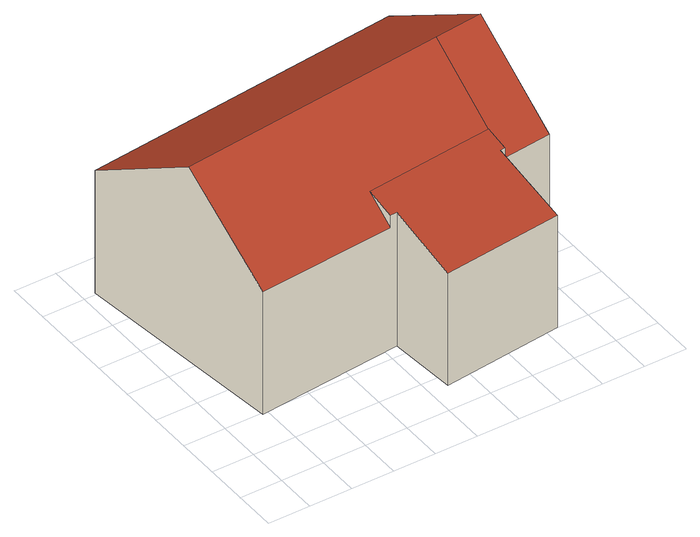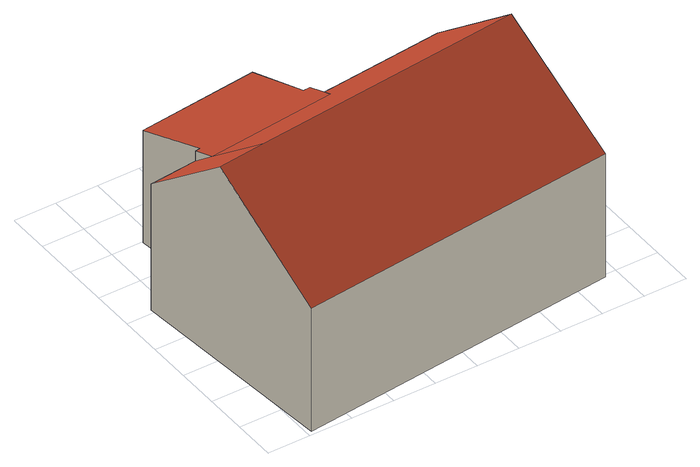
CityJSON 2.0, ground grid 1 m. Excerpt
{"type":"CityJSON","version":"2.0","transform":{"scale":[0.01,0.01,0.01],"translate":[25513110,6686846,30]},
"CityObjects":{
"building1":{"type":"Building","attributes":{"measuredHeight":4.06,"roofType":"1000","Katuosoite":"Puroniityntie 400","C_KAYTTARK":"011","Rakennuksen_tila":"voimassa","REPAIRED":"no","LowestRoof":34.39,"HighestRoof":34.39,"BREC_BuildingHeightNN":34.39,"BREC_RoofNames":"flat","Kayttotarkoitus":"Ei käyttömerkintää kartalla","CODE":"121","Kerroksia":0,"GroundLevel":30.33,"RATU":61628,"TILA_KOODI":2,"KG_KRAKENN":5084529,"Kerrosala":0,"Valmistunut":"2099-01-01","Integrate_LoD[1]":{"integrating_person":"vcdb_user","integration_date":"2016-10-28","matching_mode":1,"area_diff":0,"area_diff_filter":10,"overlap_DB_to_file":100,"overlap_file_to_DB":100,"overlap_filter":89}},"address":[{"CountryName":"Finland","LocalityName":"Helsinki"}],"geometry":[{"type":"Solid","lod":"2","boundaries":[[[[0,1,2,3,4]],[[5,6,7,8,9,10,11,12]],[[13,3,2,14]],[[11,10,15]],[[16,9,8,17]],[[17,8,7,18]],[[18,7,6,19]],[[20,5,12]],[[16,17,18,19,21,13,14,22]],[[16,22,23,15,10,9]],[[21,19,6,5,20,24]],[[13,21,24,4,3]],[[22,14,2,1,23]],[[11,15,23,1,0]],[[0,4,24,20,12,11]]]],"semantics":{"surfaces":[{"type":"RoofSurface","ZMax":4.91,"ZMinASL":33.43,"ZMin":3.1,"Area":25.94,"ZMaxASL":35.24,"RoofPitch":57.91,"RoofOrientation":353.72},{"type":"RoofSurface","ZMax":3.59,"ZMinASL":33.16,"ZMin":2.83,"Area":6.93,"ZMaxASL":33.92,"RoofPitch":71.49,"RoofOrientation":173.74},{"type":"WallSurface","ZMax":3.1,"Area":23.7,"ZMinASL":30.33,"ZMin":0,"ZMaxASL":33.43},{"type":"WallSurface","ZMax":3.42,"Area":5.45,"ZMinASL":30.33,"ZMin":0,"ZMaxASL":33.75},{"type":"WallSurface","ZMax":2.83,"Area":8.06,"ZMinASL":30.33,"ZMin":0,"ZMaxASL":33.16},{"type":"WallSurface","ZMax":3.59,"Area":0.1,"ZMinASL":33.39,"ZMin":3.06,"ZMaxASL":33.92},{"type":"GroundSurface","ZMinASL":30.33,"ZMin":0,"Area":43.57},{"type":"WallSurface","ZMax":3.38,"Area":10.65,"ZMinASL":30.33,"ZMin":0,"ZMaxASL":33.7},{"type":"WallSurface","ZMax":4.91,"Area":20.52,"ZMinASL":30.33,"ZMin":0,"ZMaxASL":35.24},{"type":"WallSurface","ZMax":4.91,"Area":20.21,"ZMinASL":30.33,"ZMin":0,"ZMaxASL":35.24},{"type":"RoofSurface","ZMax":4.91,"ZMinASL":33.39,"ZMin":3.06,"Area":16.13,"ZMaxASL":35.24,"RoofPitch":51,"RoofOrientation":173.77}],"values":[[0,1,2,3,3,4,5,5,6,7,7,8,9,10,10]]}}]}
},
"vertices":[
[700,489,524],[815,502,524],[789,789,343],[29,705,343],[61,419,524],[414,228,370],[430,229,370],[443,67,316],[727,100,316],[708,274,375],[720,275,375],[715,326,392],[408,292,392],[29,705,33],[789,789,33],[720,275,350],[708,274,33],[727,100,33],[443,67,33],[430,229,33],[414,228,339],[87,196,33],[835,288,33],[835,288,350],[87,196,342]
]}
